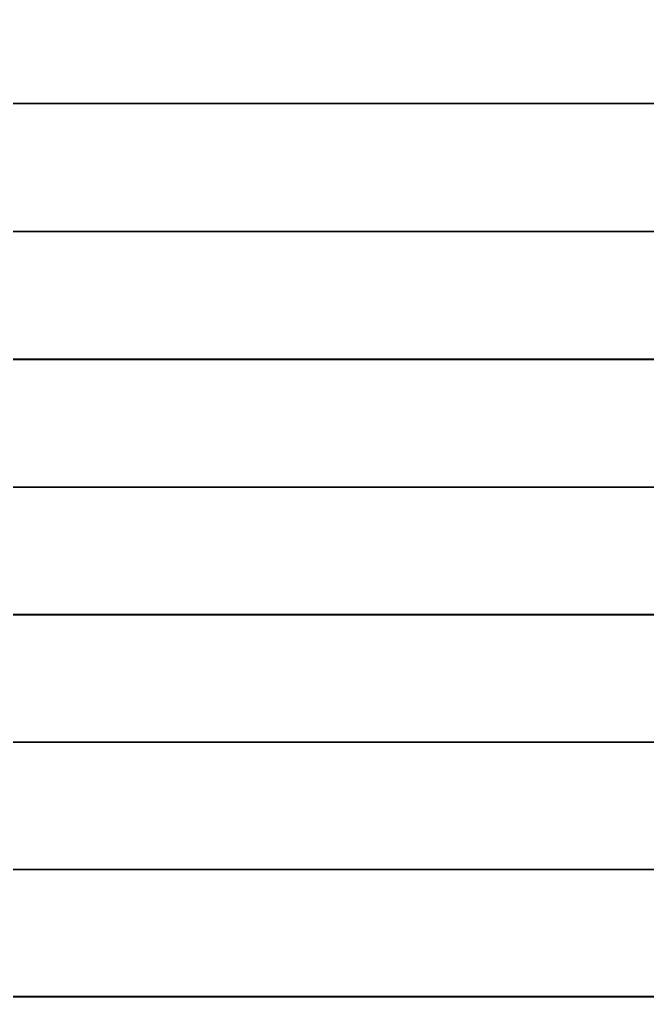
# Model space of a CAD drawing. Header units: inches. Extents: x -38100 to 38100, y 0 to 31750.
# Drawn here: x -37937.8 to -37775.6, y 4942.2 to 5199 of the extents above; entities that cross this region are included whole.
import ezdxf

# ---------------------------------------------------------------- set-up
doc = ezdxf.new("R2010")
doc.units = ezdxf.units.IN
doc.header["$LTSCALE"] = 65.185185
doc.header["$MEASUREMENT"] = 0
doc.layers.add('36', color=7, linetype='CONTINUOUS')
doc.layers.add('41', color=7, linetype='CONTINUOUS')

msp = doc.modelspace()

# ---------------------------------------------------------------- linework, layer by layer
at = {"layer": '36', "color": 7, "linetype": 'CONTINUOUS', "true_color": 0xa89b88}
for points in [[(-38100, 6350, -45720), (38100, 6350, -45720), (-38100, 0, -45720), (-38100, 6350, -45720)], [(38100, 6350, -45720), (38100, 0, -45720), (-38100, 0, -45720), (38100, 6350, -45720)]]:
    msp.add_3dface(points, dxfattribs=at)
at = {"layer": '41', "color": 7, "linetype": 'CONTINUOUS', "true_color": 0xa89b88}
for points in [[(38100, 5177.35, 45610.78), (38100, 5210.48, 45616.92), (-38100, 5177.35, 45610.78), (38100, 5177.35, 45610.78)], [(-38100, 5177.35, 45610.78), (38100, 5210.48, 45616.92), (-38100, 5210.48, 45616.92), (-38100, 5177.35, 45610.78)], [(38100, 5144.24, 45604.47), (38100, 5177.35, 45610.78), (-38100, 5144.24, 45604.47), (38100, 5144.24, 45604.47)], [(-38100, 5144.24, 45604.47), (38100, 5177.35, 45610.78), (-38100, 5177.35, 45610.78), (-38100, 5144.24, 45604.47)], [(38100, 5111.18, 45597.99), (38100, 5144.24, 45604.47), (-38100, 5111.18, 45597.99), (38100, 5111.18, 45597.99)], [(-38100, 5111.18, 45597.99), (38100, 5144.24, 45604.47), (-38100, 5144.24, 45604.47), (-38100, 5111.18, 45597.99)], [(38100, 5078.14, 45591.32), (38100, 5111.18, 45597.99), (-38100, 5078.14, 45591.32), (38100, 5078.14, 45591.32)], [(-38100, 5078.14, 45591.32), (38100, 5111.18, 45597.99), (-38100, 5111.18, 45597.99), (-38100, 5078.14, 45591.32)], [(38100, 5045.15, 45584.49), (38100, 5078.14, 45591.32), (-38100, 5045.15, 45584.49), (38100, 5045.15, 45584.49)], [(-38100, 5045.15, 45584.49), (38100, 5078.14, 45591.32), (-38100, 5078.14, 45591.32), (-38100, 5045.15, 45584.49)], [(38100, 5012.19, 45577.48), (38100, 5045.15, 45584.49), (-38100, 5012.19, 45577.48), (38100, 5012.19, 45577.48)], [(-38100, 5012.19, 45577.48), (38100, 5045.15, 45584.49), (-38100, 5045.15, 45584.49), (-38100, 5012.19, 45577.48)], [(38100, 4979.26, 45570.29), (38100, 5012.19, 45577.48), (-38100, 4979.26, 45570.29), (38100, 4979.26, 45570.29)], [(-38100, 4979.26, 45570.29), (38100, 5012.19, 45577.48), (-38100, 5012.19, 45577.48), (-38100, 4979.26, 45570.29)], [(38100, 4946.38, 45562.93), (38100, 4979.26, 45570.29), (-38100, 4946.38, 45562.93), (38100, 4946.38, 45562.93)], [(-38100, 4946.38, 45562.93), (38100, 4979.26, 45570.29), (-38100, 4979.26, 45570.29), (-38100, 4946.38, 45562.93)], [(38100, 4913.54, 45555.39), (38100, 4946.38, 45562.93), (-38100, 4913.54, 45555.39), (38100, 4913.54, 45555.39)], [(-38100, 4913.54, 45555.39), (38100, 4946.38, 45562.93), (-38100, 4946.38, 45562.93), (-38100, 4913.54, 45555.39)]]:
    msp.add_3dface(points, dxfattribs=at)

doc.saveas('drawing.dxf')
